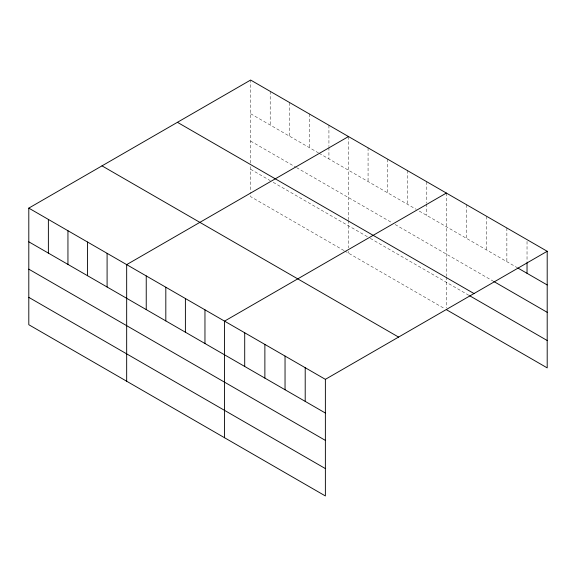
<?xml version="1.0" encoding="UTF-8"?>
<svg xmlns="http://www.w3.org/2000/svg" width="576" height="576" viewBox="0 0 576 576"><rect width="100%" height="100%" fill="white"/><g stroke="black" fill="none" stroke-linecap="round" stroke-linejoin="round"><path stroke-width="0.43" stroke-dasharray="2.88 2.16" d="M250.625 163.123L250.625 80.05M250.625 113.731L318.384 152.849M319.133 153.288L416.254 209.354M419.263 211.09L516.953 267.494M250.625 141.098L295.798 167.177M296.554 167.609L392.162 222.811M395.172 224.546L492.905 280.973M250.625 169.286L270.202 180.59M273.211 182.326L368.071 237.096M370.332 238.399L468.857 295.286M343.98 250.546L250.625 196.654L250.625 192.24M344.729 250.985L444.859 308.794M527.033 241.409L527.033 261.792M506.866 227.988L506.866 261.67M486.698 216.346L486.698 250.027M466.531 204.703L466.531 238.385M446.364 193.061L446.364 276.127M446.364 277.013L446.364 307.894M426.794 181.757L426.794 203.033M426.794 203.918L426.794 215.438M407.218 170.46L407.218 204.142M387.641 159.156L387.641 192.838M368.071 147.859L368.071 181.534M348.494 136.555L348.494 219.622M348.494 220.507L348.494 247.86M348.494 251.388L348.494 253.159M328.925 125.258L328.925 146.527M328.925 147.413L328.925 158.933M309.348 113.954L309.348 147.636M289.778 102.658L289.778 136.332M270.202 91.354L270.202 125.035M250.625 166.644L250.625 191.354"/><path stroke-width="0.86" d="M446.364 309.658L547.2 367.877L547.2 251.28L250.625 80.05L28.8 208.123L28.8 324.72L325.375 495.95L325.375 379.346L28.8 208.123M348.494 136.555L126.67 264.629L126.67 381.226M446.364 193.061L224.539 321.134L224.539 437.731M325.375 379.346L547.2 251.28M517.723 267.941L547.2 284.954M493.682 281.419L547.2 312.322M177.422 122.314L473.998 293.544M469.634 295.733L547.2 340.51M102.002 165.859L398.578 337.082M28.8 241.805L325.375 413.028M28.8 269.165L325.375 440.388M28.8 297.36L325.375 468.583M527.033 262.678L527.033 273.312M305.208 367.704L305.208 401.386M285.041 356.062L285.041 389.743M264.874 344.419L264.874 378.101M244.706 332.777L244.706 366.451M204.962 309.83L204.962 343.512M185.393 298.534L185.393 332.208M165.816 287.23L165.816 320.911M146.239 275.926L146.239 309.607M107.093 253.325L107.093 287.006M87.523 242.028L87.523 275.702M67.946 230.724L67.946 264.406M48.377 219.427L48.377 253.102"/></g></svg>
